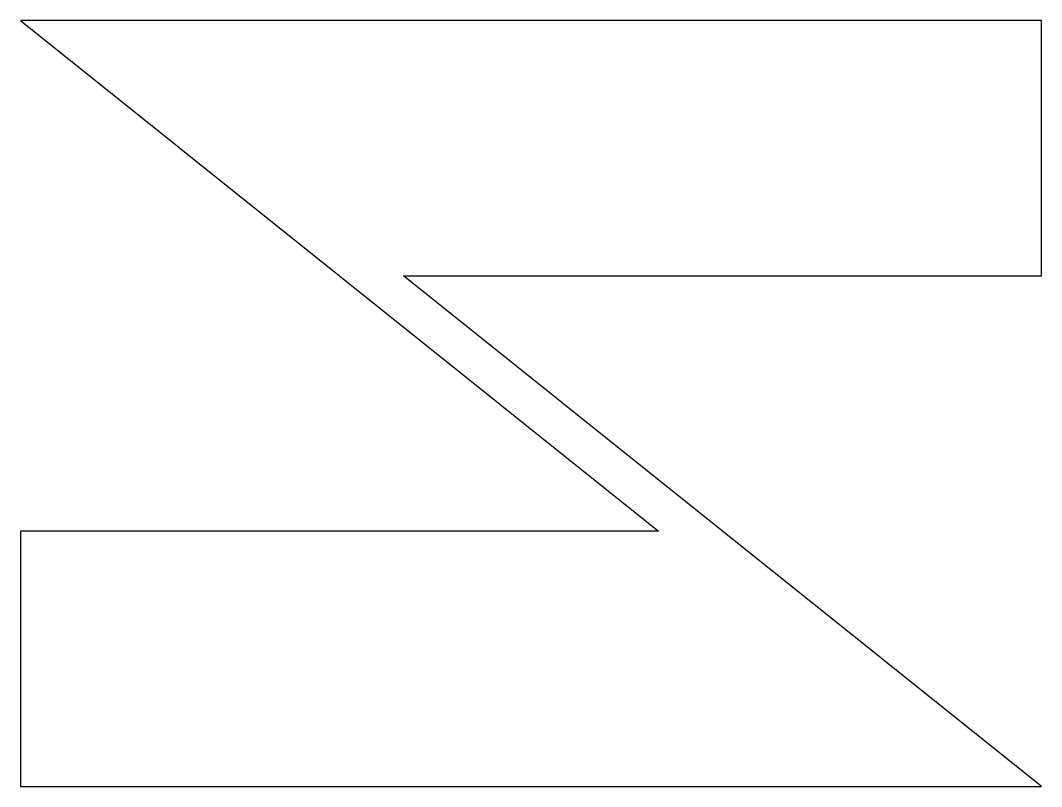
# Model space of a CAD drawing. Header units: millimetres. Extents: x 89.1 to 169.1, y 127.3 to 187.3.
import ezdxf

# ---------------------------------------------------------------- set-up
doc = ezdxf.new("R2010")
doc.units = ezdxf.units.MM
doc.header["$MEASUREMENT"] = 0

msp = doc.modelspace()

# ---------------------------------------------------------------- linework, layer by layer
msp.add_lwpolyline([(89.114, 127.295), (169.114, 127.295), (119.114, 167.295), (169.114, 167.295), (169.114, 187.295), (89.114, 187.295), (139.114, 147.295), (89.114, 147.295)], close=True)

doc.saveas('drawing.dxf')
